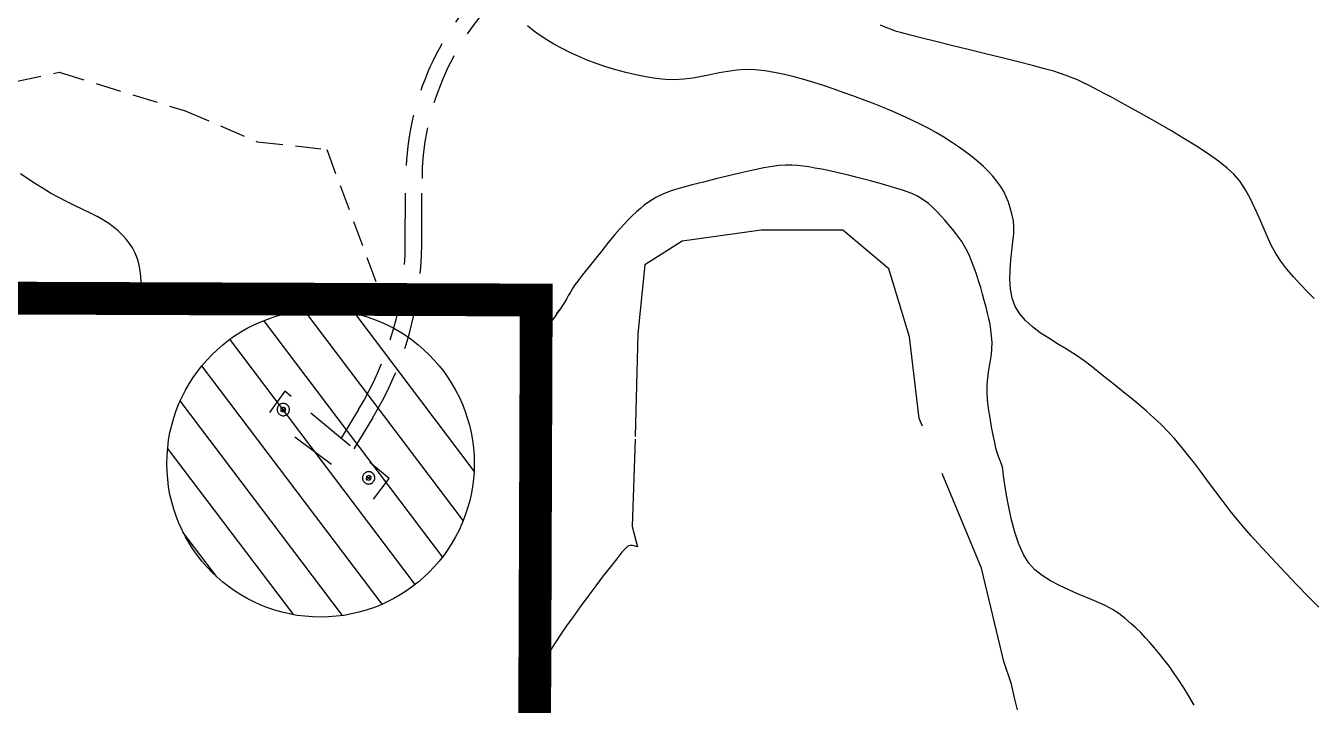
# Model space of a CAD drawing. Header units: feet. Extents: x 26064 to 27719, y 16802 to 28989.
# Drawn here: x 26491.8 to 26649, y 17452.3 to 17535.1 of the extents above; entities that cross this region are included whole.
import ezdxf

# ---------------------------------------------------------------- set-up
doc = ezdxf.new("R2010")
doc.units = ezdxf.units.FT
doc.header["$LTSCALE"] = 50
doc.header["$MEASUREMENT"] = 0
for name, pattern in [('DASHED', [0.75, 0.5, -0.25]), ('HIDDEN', [0.375, 0.25, -0.125]), ('HIDDEN2', [0.1875, 0.125, -0.0625]), ('HIDN25', [0.0938, 0.0625, -0.0313])]:
    doc.linetypes.add(name, pattern=pattern)
for name, color, linetype in [('CONT-MJR', 160, 'HIDDEN'), ('CONT-MNR', 55, 'HIDN25'), ('DEMO-UTILITY', 1, 'Continuous'), ('EX INLET', 251, 'HIDDEN2'), ('EX-STORM DRAIN', 251, 'HIDDEN2'), ('INLET PROTECTION', 1, 'HIDDEN'), ('UTILITY', 251, 'HIDDEN2')]:
    doc.layers.add(name, color=color, linetype=linetype)
doc.layers.get('UTILITY').off()

# ---------------------------------------------------------------- blocks, each defined once
blk = doc.blocks.new('SYM041')
at = {"layer": 'EX INLET', "flags": 128}
blk.add_lwpolyline([(0, -0.5, 1), (0, 0.5, 1), (0, -0.5)], format="xyb", dxfattribs=at)
for points in [[(0, -0.19), (0.19, -0.13), (0.19, 0.12), (0, 0.19), (-0.19, 0.12), (-0.19, -0.13), (0, -0.19)], [(0.12, -0.13), (-0.13, 0.12)], [(-0.13, -0.13), (0.12, 0.12)]]:
    blk.add_lwpolyline(points, dxfattribs=at)

msp = doc.modelspace()

# ---------------------------------------------------------------- hatches: boundary and pattern name
at = {"layer": 'INLET PROTECTION', "linetype": 'Continuous'}
h = msp.add_hatch(dxfattribs=at)
h.set_pattern_fill('ANSI31', scale=37.499998, angle=262.0889784, style=0)
h.set_pattern_definition([(307.088978, (50638.751, -5782.9724), (3.7392183, 2.82681806), [])])
edge = h.paths.add_edge_path()
edge.add_arc((26527.76255, 17481.75373), 18.75, 0, 360)

# ---------------------------------------------------------------- linework, layer by layer
at = {"layer": 'CONT-MJR', "color": 7}
for p, q in [((26492.06028, 17516.47986, 635), (26491.14064, 17517.09715, 635)), ((26492.986, 17515.86963, 635), (26492.06028, 17516.47986, 635)), ((26493.90894, 17515.28367, 635), (26492.986, 17515.86963, 635)), ((26494.82028, 17514.73921, 635), (26493.90894, 17515.28367, 635)), ((26495.82719, 17514.1846, 635), (26494.82028, 17514.73921, 635)), ((26496.83166, 17513.66793, 635), (26495.82719, 17514.1846, 635)), ((26497.81792, 17513.18345, 635), (26496.83166, 17513.66793, 635)), ((26498.7702, 17512.72537, 635), (26497.81792, 17513.18345, 635)), ((26499.67275, 17512.28794, 635), (26498.7702, 17512.72537, 635)), ((26500.5098, 17511.86538, 635), (26499.67275, 17512.28794, 635)), ((26501.26558, 17511.45191, 635), (26500.5098, 17511.86538, 635)), ((26501.92433, 17511.04178, 635), (26501.26558, 17511.45191, 635)), ((26502.47028, 17510.62921, 635), (26501.92433, 17511.04178, 635)), ((26503.05954, 17510.11193, 635), (26502.47028, 17510.62921, 635)), ((26503.58508, 17509.61514, 635), (26503.05954, 17510.11193, 635)), ((26504.05156, 17509.118, 635), (26503.58508, 17509.61514, 635)), ((26581.52815, 17510.22711, 635), (26571.88582, 17508.87495, 635)), ((26591.50873, 17510.22711, 635), (26581.52815, 17510.22711, 635)), ((26597.09112, 17505.49457, 635), (26591.50873, 17510.22711, 635)), ((26504.46366, 17508.59969, 635), (26504.05156, 17509.118, 635)), ((26504.82603, 17508.03934, 635), (26504.46366, 17508.59969, 635)), ((26505.14335, 17507.41613, 635), (26504.82603, 17508.03934, 635)), ((26571.88582, 17508.87495, 635), (26567.31843, 17506.00164, 635)), ((26505.42028, 17506.70921, 635), (26505.14335, 17507.41613, 635)), ((26505.62432, 17505.94652, 635), (26505.42028, 17506.70921, 635)), ((26505.78174, 17505.02015, 635), (26505.62432, 17505.94652, 635)), ((26505.88849, 17503.98894, 635), (26505.78174, 17505.02015, 635)), ((26567.31843, 17506.00164, 635), (26566.47262, 17497.55072, 635)), ((26599.62856, 17497.21267, 635), (26597.09112, 17505.49457, 635)), ((26505.9405, 17502.91171, 635), (26505.88849, 17503.98894, 635)), ((26505.93375, 17501.8473, 635), (26505.9405, 17502.91171, 635)), ((26566.47262, 17497.55072, 635), (26566.13431, 17484.70527, 635)), ((26600.81275, 17487.24057, 635), (26599.62856, 17497.21267, 635)), ((26608.42508, 17468.98656, 635), (26600.81275, 17487.24057, 635)), ((26566.13431, 17484.70527, 635), (26565.79593, 17474.05711, 635)), ((26565.79593, 17474.05711, 635), (26566.43526, 17471.58942, 635)), ((26565.52392, 17471.73617, 635), (26565.23933, 17471.65723, 635)), ((26565.80941, 17471.72984, 635), (26565.52392, 17471.73617, 635)), ((26566.04722, 17471.68489, 635), (26565.80941, 17471.72984, 635)), ((26566.23545, 17471.63867, 635), (26566.04722, 17471.68489, 635)), ((26563.91265, 17470.13302, 635), (26563.13975, 17469.15501, 635)), ((26564.54649, 17470.9103, 635), (26563.91265, 17470.13302, 635)), ((26565.00186, 17471.43549, 635), (26564.54649, 17470.9103, 635)), ((26565.23933, 17471.65723, 635), (26565.00186, 17471.43549, 635)), ((26566.36719, 17471.60575, 635), (26566.23545, 17471.63867, 635)), ((26566.43526, 17471.58942, 635), (26566.36719, 17471.60575, 635)), ((26563.13975, 17469.15501, 635), (26562.26721, 17468.02761, 635)), ((26611.14986, 17457.59484, 635), (26608.42508, 17468.98656, 635)), ((26562.26721, 17468.02761, 635), (26561.33443, 17466.80218, 635)), ((26560.38084, 17465.53007, 635), (26559.44585, 17464.26264, 635)), ((26561.33443, 17466.80218, 635), (26560.38084, 17465.53007, 635)), ((26559.44585, 17464.26264, 635), (26558.56887, 17463.05124, 635)), ((26558.56887, 17463.05124, 635), (26557.78933, 17461.94723, 635)), ((26557.08928, 17460.91548, 635), (26556.31298, 17459.73194, 635)), ((26557.78933, 17461.94723, 635), (26557.08928, 17460.91548, 635)), ((26556.31298, 17459.73194, 635), (26555.48888, 17458.44635, 635)), ((26555.48888, 17458.44635, 635), (26554.64544, 17457.10846, 635)), ((26612.07165, 17454.82975, 635), (26611.14986, 17457.59484, 635)), ((26554.64544, 17457.10846, 635), (26553.81109, 17455.76801, 635)), ((26553.81109, 17455.76801, 635), (26553.0143, 17454.47474, 635)), ((26612.23808, 17454.09053, 635), (26612.07165, 17454.82975, 635)), ((26612.48604, 17453.00507, 635), (26612.23808, 17454.09053, 635)), ((26612.79144, 17451.69325, 635), (26612.48604, 17453.00507, 635))]:
    msp.add_line(p, q, dxfattribs=at)
at = {"layer": 'CONT-MNR', "color": 7}
for p, q in [((26553.76789, 17534.53873, 633), (26553.00511, 17535.14885, 633)), ((26596.67432, 17534.97271, 632), (26596.07995, 17535.2241, 632)), ((26599.73493, 17534.0115, 632), (26598.67599, 17534.28864, 632)), ((26560.28362, 17530.9728, 633), (26559.20848, 17531.4206, 633)), ((26606.8025, 17532.24724, 632), (26604.76844, 17532.75108, 632)), ((26608.88334, 17531.73118, 632), (26606.8025, 17532.24724, 632)), ((26563.78015, 17529.78016, 633), (26562.58052, 17530.14742, 633)), ((26614.61851, 17530.28766, 632), (26612.87015, 17530.73361, 632)), ((26616.09845, 17529.90066, 632), (26614.61851, 17530.28766, 632)), ((26617.23116, 17529.59038, 632), (26616.09845, 17529.90066, 632)), ((26486.00749, 17527.34353, 634), (26495.87933, 17529.47264, 634)), ((26495.87933, 17529.47264, 634), (26511.25785, 17524.76889, 634)), ((26566.22636, 17529.16236, 633), (26564.99911, 17529.45009, 633)), ((26567.4508, 17528.92214, 633), (26566.22636, 17529.16236, 633)), ((26570.99567, 17528.56534, 633), (26569.84698, 17528.60491, 633)), ((26573.19528, 17528.76715, 633), (26572.10879, 17528.62786, 633)), ((26575.3242, 17529.17475, 633), (26574.2641, 17528.95788, 633)), ((26579.65629, 17529.79716, 633), (26578.54162, 17529.72896, 633)), ((26586.74583, 17528.59379, 633), (26585.54962, 17528.92329, 633)), ((26620.76246, 17528.24643, 632), (26620.12709, 17528.53317, 632)), ((26591.52295, 17527.01733, 633), (26590.33315, 17527.43569, 633)), ((26622.09409, 17527.58522, 632), (26621.40688, 17527.9348, 632)), ((26622.85784, 17527.18463, 632), (26622.09409, 17527.58522, 632)), ((26623.46074, 17526.86475, 632), (26622.85784, 17527.18463, 632)), ((26593.89901, 17526.15884, 633), (26592.70698, 17526.59491, 633)), ((26596.31507, 17525.21398, 633), (26595.10578, 17525.69726, 633)), ((26625.50341, 17525.76548, 632), (26624.35961, 17526.38403, 632)), ((26511.25785, 17524.76889, 634), (26520.04552, 17521.00589, 634)), ((26598.69251, 17524.19763, 633), (26597.51472, 17524.71283, 633)), ((26599.83626, 17523.67222, 633), (26598.69251, 17524.19763, 633)), ((26629.8942, 17523.31311, 632), (26628.32173, 17524.207, 632)), ((26602.94133, 17522.07294, 633), (26601.97286, 17522.60605, 633)), ((26520.04552, 17521.00589, 634), (26528.51941, 17520.06514, 634)), ((26605.62668, 17520.36121, 633), (26604.74475, 17520.95719, 633)), ((26636.0823, 17519.51045, 632), (26634.65259, 17520.44914, 632)), ((26528.51941, 17520.06514, 634), (26534.79649, 17503.13184, 634)), ((26580.56099, 17517.53555, 634), (26579.09785, 17517.20888, 634)), ((26583.66784, 17518.09463, 634), (26582.92066, 17517.99846, 634)), ((26585.25483, 17518.13676, 634), (26584.50343, 17518.13675, 634)), ((26585.95542, 17518.09864, 634), (26585.25483, 17518.13676, 634)), ((26586.63862, 17518.02638, 634), (26585.95542, 17518.09864, 634)), ((26587.33782, 17517.92397, 634), (26586.63862, 17518.02638, 634)), ((26588.08643, 17517.79539, 634), (26587.33782, 17517.92397, 634)), ((26608.66756, 17517.96298, 633), (26607.99323, 17518.55786, 633)), ((26609.27392, 17517.37693, 633), (26608.66756, 17517.96298, 633)), ((26575.97838, 17516.46526, 634), (26574.47141, 17516.08839, 634)), ((26594.87666, 17516.22826, 634), (26593.41746, 17516.60788, 634)), ((26597.69493, 17515.43048, 634), (26596.32635, 17515.83074, 634)), ((26610.73385, 17515.56244, 633), (26610.25698, 17516.24491, 633)), ((26569.09967, 17514.41667, 634), (26568.68012, 17514.19216, 634)), ((26570.00137, 17514.81278, 634), (26569.53103, 17514.6185, 634)), ((26571.05772, 17515.17794, 634), (26570.53784, 17515.01463, 634)), ((26598.91078, 17515.04261, 634), (26597.69493, 17515.43048, 634)), ((26600.59784, 17514.36463, 634), (26599.90228, 17514.68228, 634)), ((26611.44275, 17514.2724, 633), (26611.12404, 17514.9124, 633)), ((26566.78974, 17512.87256, 634), (26566.31243, 17512.45618, 634)), ((26567.27127, 17513.25674, 634), (26566.78974, 17512.87256, 634)), ((26567.76784, 17513.61463, 634), (26567.27127, 17513.25674, 634)), ((26568.24523, 17513.92985, 634), (26567.76784, 17513.61463, 634)), ((26611.92657, 17512.93294, 633), (26611.70519, 17513.62005, 633)), ((26603.93728, 17511.41463, 634), (26603.48041, 17511.93874, 634)), ((26612.30698, 17511.36491, 633), (26612.1221, 17512.18869, 633)), ((26642.77555, 17510.61144, 632), (26642.28921, 17511.76013, 632)), ((26563.67673, 17509.66506, 634), (26562.90523, 17508.73347, 634)), ((26564.32599, 17510.42876, 634), (26563.67673, 17509.66506, 634)), ((26564.79784, 17510.95463, 634), (26564.32599, 17510.42876, 634)), ((26604.875, 17510.33114, 634), (26604.38784, 17510.89463, 634)), ((26605.29465, 17509.82003, 634), (26604.875, 17510.33114, 634)), ((26605.66677, 17509.32605, 634), (26605.29465, 17509.82003, 634)), ((26612.34393, 17509.7979, 633), (26612.37527, 17510.66289, 633)), ((26643.26227, 17509.48394, 632), (26642.77555, 17510.61144, 632)), ((26643.7687, 17508.39922, 632), (26643.26227, 17509.48394, 632)), ((26562.90523, 17508.73347, 634), (26562.06664, 17507.70391, 634)), ((26606.01136, 17508.81398, 634), (26605.66677, 17509.32605, 634)), ((26606.34839, 17508.24858, 634), (26606.01136, 17508.81398, 634)), ((26562.06664, 17507.70391, 634), (26561.21612, 17506.64634, 634)), ((26611.89068, 17505.3572, 633), (26611.98634, 17506.54959, 633)), ((26611.98634, 17506.54959, 633), (26612.11605, 17507.7088, 633)), ((26607.80117, 17504.83975, 634), (26607.52857, 17505.61736, 634)), ((26646.48963, 17504.50503, 632), (26645.67131, 17505.46586, 632)), ((26558.79784, 17503.53463, 634), (26558.49848, 17503.08035, 634)), ((26559.14452, 17504.00489, 634), (26558.79784, 17503.53463, 634)), ((26608.54713, 17502.41539, 634), (26608.31465, 17503.21991, 634)), ((26647.34071, 17503.57849, 632), (26646.48963, 17504.50503, 632)), ((26557.82298, 17501.87904, 634), (26557.58191, 17501.46307, 634)), ((26558.25424, 17502.66686, 634), (26558.03808, 17502.27337, 634)), ((26558.49848, 17503.08035, 634), (26558.25424, 17502.66686, 634)), ((26608.9721, 17500.82929, 634), (26608.75784, 17501.63963, 634)), ((26649.01277, 17501.89367, 632), (26648.19246, 17502.70259, 632)), ((26553.5628, 17496.41663, 634), (26556.9412, 17500.55107, 634)), ((26556.65247, 17500.08064, 634), (26556.33721, 17499.64598, 634)), ((26609.16089, 17500.1014, 634), (26608.9721, 17500.82929, 634)), ((26613.07451, 17500.00639, 633), (26612.51698, 17500.90491, 633)), ((26554.34258, 17497.49149, 634), (26553.86178, 17497.08439, 634)), ((26555.27784, 17498.37463, 634), (26554.83353, 17497.93361, 634)), ((26609.69784, 17496.49963, 634), (26609.64708, 17497.32914, 634)), ((26609.69318, 17495.74652, 634), (26609.69784, 17496.49963, 634)), ((26619.87393, 17494.99175, 633), (26618.78139, 17495.67744, 633)), ((26609.52566, 17494.32197, 634), (26609.62926, 17495.02594, 634)), ((26609.1061, 17491.35413, 634), (26609.17259, 17492.1507, 634)), ((26609.17259, 17492.1507, 634), (26609.27774, 17492.90026, 634)), ((26623.85645, 17491.97045, 633), (26622.89896, 17492.7355, 633)), ((26624.8082, 17491.21342, 633), (26623.85645, 17491.97045, 633)), ((26625.753, 17490.45805, 633), (26624.8082, 17491.21342, 633)), ((26609.28671, 17488.44914, 634), (26609.16184, 17489.52487, 634)), ((26626.68961, 17489.69798, 633), (26625.753, 17490.45805, 633)), ((26609.45396, 17487.32896, 634), (26609.28671, 17488.44914, 634)), ((26610.1764, 17483.63421, 634), (26610.02479, 17484.31695, 634)), ((26632.7359, 17483.87136, 633), (26631.9526, 17484.79356, 633)), ((26610.27784, 17483.21463, 634), (26610.1764, 17483.63421, 634)), ((26610.51887, 17482.49699, 634), (26610.39456, 17482.82742, 634)), ((26610.78245, 17481.85777, 634), (26610.64881, 17482.18617, 634)), ((26610.99958, 17481.05283, 634), (26610.91784, 17481.47463, 634)), ((26636.12555, 17479.47157, 633), (26635.25172, 17480.63842, 633)), ((26637.88994, 17477.1233, 633), (26637.00697, 17478.29324, 633)), ((26638.76845, 17475.98163, 633), (26637.88994, 17477.1233, 633)), ((26612.94871, 17471.92034, 634), (26612.46681, 17473.36212, 634)), ((26644.32646, 17469.66054, 633), (26643.17933, 17470.89892, 633)), ((26614.9277, 17468.78429, 634), (26614.18784, 17469.57463, 634)), ((26621.36703, 17465.34584, 634), (26620.21981, 17465.82239, 634)), ((26622.46727, 17464.88053, 634), (26621.36703, 17465.34584, 634)), ((26623.4877, 17464.41471, 634), (26622.46727, 17464.88053, 634)), ((26626.63509, 17462.23978, 634), (26625.93879, 17462.82185, 634)), ((26627.26544, 17461.67377, 634), (26626.63509, 17462.23978, 634)), ((26628.40291, 17460.53133, 634), (26627.84848, 17461.10917, 634)), ((26630.70784, 17457.79463, 634), (26630.08118, 17458.5719, 634)), ((26631.34321, 17456.97087, 634), (26630.70784, 17457.79463, 634)), ((26631.93848, 17456.14206, 634), (26631.34321, 17456.97087, 634)), ((26633.49858, 17453.72002, 634), (26633.01467, 17454.50716, 634))]:
    msp.add_line(p, q, dxfattribs=at)
at = {"layer": 'CONT-MNR', "color": 7, "extrusion": (-0.364943, -0.93103, 0)}
msp.add_line((26597.31754, 17534.72059, 632), (26596.67432, 17534.97271, 632), dxfattribs=at)
at = {"layer": 'CONT-MNR', "color": 7, "extrusion": (-0.326768, -0.945105, 0)}
msp.add_line((26598.05784, 17534.46463, 632), (26597.31754, 17534.72059, 632), dxfattribs=at)
at = {"layer": 'CONT-MNR', "color": 7, "extrusion": (0.589607, 0.80769, 0)}
msp.add_line((26554.54607, 17533.97067, 633), (26553.76789, 17534.53873, 633), dxfattribs=at)
at = {"layer": 'CONT-MNR', "color": 7, "extrusion": (-0.55175, -0.834009, 0)}
msp.add_line((26555.35885, 17533.43296, 633), (26554.54607, 17533.97067, 633), dxfattribs=at)
at = {"layer": 'CONT-MNR', "color": 7, "extrusion": (-0.513838, -0.857887, 0)}
msp.add_line((26556.22545, 17532.91391, 633), (26555.35885, 17533.43296, 633), dxfattribs=at)
at = {"layer": 'CONT-MNR', "color": 7, "extrusion": (-0.273826, -0.961779, 0)}
msp.add_line((26598.67599, 17534.28864, 632), (26598.05784, 17534.46463, 632), dxfattribs=at)
at = {"layer": 'CONT-MNR', "color": 7, "extrusion": (-0.245916, -0.969291, 0)}
msp.add_line((26601.15585, 17533.651, 632), (26599.73493, 17534.0115, 632), dxfattribs=at)
at = {"layer": 'CONT-MNR', "color": 7, "extrusion": (-0.242558, -0.970137, 0)}
msp.add_line((26602.85995, 17533.22493, 632), (26601.15585, 17533.651, 632), dxfattribs=at)
at = {"layer": 'CONT-MNR', "color": 7, "extrusion": (-0.24097, -0.970533, 0)}
msp.add_line((26604.76844, 17532.75108, 632), (26602.85995, 17533.22493, 632), dxfattribs=at)
at = {"layer": 'CONT-MNR', "color": 7, "extrusion": (-0.478553, -0.878059, 0)}
msp.add_line((26557.16509, 17532.40179, 633), (26556.22545, 17532.91391, 633), dxfattribs=at)
at = {"layer": 'CONT-MNR', "color": 7, "extrusion": (-0.44786, -0.894103, 0)}
msp.add_line((26558.19698, 17531.88491, 633), (26557.16509, 17532.40179, 633), dxfattribs=at)
at = {"layer": 'CONT-MNR', "color": 7, "extrusion": (0.417182, 0.908823, 0)}
msp.add_line((26559.20848, 17531.4206, 633), (26558.19698, 17531.88491, 633), dxfattribs=at)
at = {"layer": 'CONT-MNR', "color": 7, "extrusion": (-0.241763, -0.970335, 0)}
msp.add_line((26610.93215, 17531.22071, 632), (26608.88334, 17531.73118, 632), dxfattribs=at)
at = {"layer": 'CONT-MNR', "color": 7, "extrusion": (0.353468, 0.935447, 0)}
msp.add_line((26561.41132, 17530.54668, 633), (26560.28362, 17530.9728, 633), dxfattribs=at)
at = {"layer": 'CONT-MNR', "color": 7, "extrusion": (0.323164, 0.946343, 0)}
msp.add_line((26562.58052, 17530.14742, 633), (26561.41132, 17530.54668, 633), dxfattribs=at)
at = {"layer": 'CONT-MNR', "color": 7, "extrusion": (-0.243763, -0.969835, 0)}
msp.add_line((26612.87015, 17530.73361, 632), (26610.93215, 17531.22071, 632), dxfattribs=at)
at = {"layer": 'CONT-MNR', "color": 7, "extrusion": (-0.261369, -0.965239, 0)}
msp.add_line((26564.99911, 17529.45009, 633), (26563.78015, 17529.78016, 633), dxfattribs=at)
at = {"layer": 'CONT-MNR', "color": 7, "extrusion": (-0.153092, -0.988212, 0)}
msp.add_line((26568.66136, 17528.7346, 633), (26567.4508, 17528.92214, 633), dxfattribs=at)
at = {"layer": 'CONT-MNR', "color": 7, "extrusion": (-0.108742, -0.99407, 0)}
msp.add_line((26569.84698, 17528.60491, 633), (26568.66136, 17528.7346, 633), dxfattribs=at)
at = {"layer": 'CONT-MNR', "color": 7, "extrusion": (0.056077, -0.998426, 0)}
msp.add_line((26572.10879, 17528.62786, 633), (26570.99567, 17528.56534, 633), dxfattribs=at)
at = {"layer": 'CONT-MNR', "color": 7, "extrusion": (0.17568, -0.984447, 0)}
msp.add_line((26574.2641, 17528.95788, 633), (26573.19528, 17528.76715, 633), dxfattribs=at)
at = {"layer": 'CONT-MNR', "color": 7, "extrusion": (0.201103, -0.97957, 0)}
msp.add_line((26576.38452, 17529.39243, 633), (26575.3242, 17529.17475, 633), dxfattribs=at)
at = {"layer": 'CONT-MNR', "color": 7, "extrusion": (0.177747, -0.984076, 0)}
msp.add_line((26577.45401, 17529.58561, 633), (26576.38452, 17529.39243, 633), dxfattribs=at)
at = {"layer": 'CONT-MNR', "color": 7, "extrusion": (0.130673, -0.991426, 0)}
msp.add_line((26578.54162, 17529.72896, 633), (26577.45401, 17529.58561, 633), dxfattribs=at)
at = {"layer": 'CONT-MNR', "color": 7, "extrusion": (-0.02802, -0.999607, 0)}
msp.add_line((26580.80698, 17529.76491, 633), (26579.65629, 17529.79716, 633), dxfattribs=at)
at = {"layer": 'CONT-MNR', "color": 7, "extrusion": (-0.105217, -0.994449, 0)}
msp.add_line((26581.98299, 17529.64048, 633), (26580.80698, 17529.76491, 633), dxfattribs=at)
at = {"layer": 'CONT-MNR', "color": 7, "extrusion": (-0.155727, -0.9878, 0)}
msp.add_line((26583.16654, 17529.4539, 633), (26581.98299, 17529.64048, 633), dxfattribs=at)
at = {"layer": 'CONT-MNR', "color": 7, "extrusion": (-0.198967, -0.980006, 0)}
msp.add_line((26584.35597, 17529.21241, 633), (26583.16654, 17529.4539, 633), dxfattribs=at)
at = {"layer": 'CONT-MNR', "color": 7, "extrusion": (-0.235409, -0.971896, 0)}
msp.add_line((26585.54962, 17528.92329, 633), (26584.35597, 17529.21241, 633), dxfattribs=at)
at = {"layer": 'CONT-MNR', "color": 7, "extrusion": (-0.289897, -0.957058, 0)}
msp.add_line((26587.94293, 17528.23119, 633), (26586.74583, 17528.59379, 633), dxfattribs=at)
at = {"layer": 'CONT-MNR', "color": 7, "extrusion": (-0.292, -0.956418, 0)}
msp.add_line((26617.93784, 17529.37463, 632), (26617.23116, 17529.59038, 632), dxfattribs=at)
at = {"layer": 'CONT-MNR', "color": 7, "extrusion": (0.337246, 0.941417, 0)}
msp.add_line((26618.74853, 17529.08422, 632), (26617.93784, 17529.37463, 632), dxfattribs=at)
at = {"layer": 'CONT-MNR', "color": 7, "extrusion": (-0.358737, -0.933439, 0)}
msp.add_line((26619.46703, 17528.80808, 632), (26618.74853, 17529.08422, 632), dxfattribs=at)
at = {"layer": 'CONT-MNR', "color": 7, "extrusion": (-0.384476, -0.923135, 0)}
msp.add_line((26620.12709, 17528.53317, 632), (26619.46703, 17528.80808, 632), dxfattribs=at)
at = {"layer": 'CONT-MNR', "color": 7, "extrusion": (-0.308833, -0.951116, 0)}
msp.add_line((26589.13926, 17527.84273, 633), (26587.94293, 17528.23119, 633), dxfattribs=at)
at = {"layer": 'CONT-MNR', "color": 7, "extrusion": (-0.322695, -0.946503, 0)}
msp.add_line((26590.33315, 17527.43569, 633), (26589.13926, 17527.84273, 633), dxfattribs=at)
at = {"layer": 'CONT-MNR', "color": 7, "extrusion": (-0.33602, -0.941855, 0)}
msp.add_line((26592.70698, 17526.59491, 633), (26591.52295, 17527.01733, 633), dxfattribs=at)
at = {"layer": 'CONT-MNR', "color": 7, "extrusion": (-0.435355, -0.900259, 0)}
msp.add_line((26621.40688, 17527.9348, 632), (26620.76246, 17528.24643, 632), dxfattribs=at)
at = {"layer": 'CONT-MNR', "color": 7, "extrusion": (-0.471603, -0.881811, 0)}
msp.add_line((26624.35961, 17526.38403, 632), (26623.46074, 17526.86475, 632), dxfattribs=at)
at = {"layer": 'CONT-MNR', "color": 7, "extrusion": (-0.357258, -0.934006, 0)}
msp.add_line((26595.10578, 17525.69726, 633), (26593.89901, 17526.15884, 633), dxfattribs=at)
at = {"layer": 'CONT-MNR', "color": 7, "extrusion": (0.385467, 0.922722, 0)}
msp.add_line((26597.51472, 17524.71283, 633), (26596.31507, 17525.21398, 633), dxfattribs=at)
at = {"layer": 'CONT-MNR', "color": 7, "extrusion": (-0.480714, -0.876877, 0)}
msp.add_line((26626.84112, 17525.03213, 632), (26625.50341, 17525.76548, 632), dxfattribs=at)
at = {"layer": 'CONT-MNR', "color": 7, "extrusion": (-0.436058, -0.899919, 0)}
msp.add_line((26600.93378, 17523.14042, 633), (26599.83626, 17523.67222, 633), dxfattribs=at)
at = {"layer": 'CONT-MNR', "color": 7, "extrusion": (-0.486802, -0.873512, 0)}
msp.add_line((26628.32173, 17524.207, 632), (26626.84112, 17525.03213, 632), dxfattribs=at)
at = {"layer": 'CONT-MNR', "color": 7, "extrusion": (-0.457336, -0.889294, 0)}
msp.add_line((26601.97286, 17522.60605, 633), (26600.93378, 17523.14042, 633), dxfattribs=at)
at = {"layer": 'CONT-MNR', "color": 7, "extrusion": (-0.512094, -0.85893, 0)}
msp.add_line((26603.82698, 17521.54491, 633), (26602.94133, 17522.07294, 633), dxfattribs=at)
at = {"layer": 'CONT-MNR', "color": 7, "extrusion": (0.503279, 0.864124, 0)}
msp.add_line((26631.50752, 17522.37349, 632), (26629.8942, 17523.31311, 632), dxfattribs=at)
at = {"layer": 'CONT-MNR', "color": 7, "extrusion": (-0.514673, -0.857387, 0)}
msp.add_line((26633.11066, 17521.41116, 632), (26631.50752, 17522.37349, 632), dxfattribs=at)
at = {"layer": 'CONT-MNR', "color": 7, "extrusion": (-0.539283, -0.842124, 0)}
msp.add_line((26604.74475, 17520.95719, 633), (26603.82698, 17521.54491, 633), dxfattribs=at)
at = {"layer": 'CONT-MNR', "color": 7, "extrusion": (0.529331, 0.848416, 0)}
msp.add_line((26634.65259, 17520.44914, 632), (26633.11066, 17521.41116, 632), dxfattribs=at)
at = {"layer": 'CONT-MNR', "color": 7, "extrusion": (-0.581914, -0.81325, 0)}
msp.add_line((26606.46636, 17519.76038, 633), (26605.62668, 17520.36121, 633), dxfattribs=at)
at = {"layer": 'CONT-MNR', "color": 7, "extrusion": (-0.605785, -0.795628, 0)}
msp.add_line((26607.25736, 17519.15813, 633), (26606.46636, 17519.76038, 633), dxfattribs=at)
at = {"layer": 'CONT-MNR', "color": 7, "extrusion": (-0.632095, -0.774891, 0)}
msp.add_line((26607.99323, 17518.55786, 633), (26607.25736, 17519.15813, 633), dxfattribs=at)
at = {"layer": 'CONT-MNR', "color": 7, "extrusion": (-0.575975, -0.817467, 0)}
msp.add_line((26637.34876, 17518.61812, 632), (26636.0823, 17519.51045, 632), dxfattribs=at)
at = {"layer": 'CONT-MNR', "color": 7, "extrusion": (0.203387, -0.979098, 0)}
msp.add_line((26581.86015, 17517.80542, 634), (26580.56099, 17517.53555, 634), dxfattribs=at)
at = {"layer": 'CONT-MNR', "color": 7, "extrusion": (0.179081, -0.983834, 0)}
msp.add_line((26582.92066, 17517.99846, 634), (26581.86015, 17517.80542, 634), dxfattribs=at)
at = {"layer": 'CONT-MNR', "color": 7, "extrusion": (0.050349, -0.998732, 0)}
msp.add_line((26584.50343, 17518.13675, 634), (26583.66784, 17518.09463, 634), dxfattribs=at)
at = {"layer": 'CONT-MNR', "color": 7, "extrusion": (-0.178421, -0.983954, 0)}
msp.add_line((26588.91784, 17517.64463, 634), (26588.08643, 17517.79539, 634), dxfattribs=at)
at = {"layer": 'CONT-MNR', "color": 7, "extrusion": (-0.196624, -0.980479, 0)}
msp.add_line((26589.69894, 17517.48799, 634), (26588.91784, 17517.64463, 634), dxfattribs=at)
at = {"layer": 'CONT-MNR', "color": 7, "extrusion": (-0.216912, -0.976191, 0)}
msp.add_line((26590.75699, 17517.25289, 634), (26589.69894, 17517.48799, 634), dxfattribs=at)
at = {"layer": 'CONT-MNR', "color": 7, "extrusion": (0.733362, 0.679839, 0)}
msp.add_line((26609.80587, 17516.8031, 633), (26609.27392, 17517.37693, 633), dxfattribs=at)
at = {"layer": 'CONT-MNR', "color": 7, "extrusion": (0.616075, 0.787687, 0)}
msp.add_line((26638.40095, 17517.79517, 632), (26637.34876, 17518.61812, 632), dxfattribs=at)
at = {"layer": 'CONT-MNR', "color": 7, "extrusion": (-0.680382, -0.732858, 0)}
msp.add_line((26639.18784, 17517.06463, 632), (26638.40095, 17517.79517, 632), dxfattribs=at)
at = {"layer": 'CONT-MNR', "color": 7, "extrusion": (0.257728, -0.966218, 0)}
msp.add_line((26573.09919, 17515.73485, 634), (26571.9364, 17515.42469, 634), dxfattribs=at)
at = {"layer": 'CONT-MNR', "color": 7, "extrusion": (0.249489, -0.968378, 0)}
msp.add_line((26574.47141, 17516.08839, 634), (26573.09919, 17515.73485, 634), dxfattribs=at)
at = {"layer": 'CONT-MNR', "color": 7, "extrusion": (0.235767, -0.97181, 0)}
msp.add_line((26577.54542, 17516.84543, 634), (26575.97838, 17516.46526, 634), dxfattribs=at)
at = {"layer": 'CONT-MNR', "color": 7, "extrusion": (0.227949, -0.973673, 0)}
msp.add_line((26579.09785, 17517.20888, 634), (26577.54542, 17516.84543, 634), dxfattribs=at)
at = {"layer": 'CONT-MNR', "color": 7, "extrusion": (-0.22988, -0.973219, 0)}
msp.add_line((26592.02036, 17516.95447, 634), (26590.75699, 17517.25289, 634), dxfattribs=at)
at = {"layer": 'CONT-MNR', "color": 7, "extrusion": (-0.240782, -0.970579, 0)}
msp.add_line((26593.41746, 17516.60788, 634), (26592.02036, 17516.95447, 634), dxfattribs=at)
at = {"layer": 'CONT-MNR', "color": 7, "extrusion": (-0.264444, -0.964401, 0)}
msp.add_line((26596.32635, 17515.83074, 634), (26594.87666, 17516.22826, 634), dxfattribs=at)
at = {"layer": 'CONT-MNR', "color": 7, "extrusion": (0.777756, 0.628566, 0)}
msp.add_line((26610.25698, 17516.24491, 633), (26609.80587, 17516.8031, 633), dxfattribs=at)
at = {"layer": 'CONT-MNR', "color": 7, "extrusion": (0.768774, 0.63952, 0)}
msp.add_line((26639.96175, 17516.1343, 632), (26639.18784, 17517.06463, 632), dxfattribs=at)
at = {"layer": 'CONT-MNR', "color": 7, "extrusion": (0.832187, 0.554494, 0)}
msp.add_line((26640.63954, 17515.11707, 632), (26639.96175, 17516.1343, 632), dxfattribs=at)
at = {"layer": 'CONT-MNR', "color": 7, "extrusion": (-0.51648, 0.856299, 0)}
msp.add_line((26568.68012, 17514.19216, 634), (26568.24523, 17513.92985, 634), dxfattribs=at)
at = {"layer": 'CONT-MNR', "color": 7, "extrusion": (0.423802, -0.905755, 0)}
msp.add_line((26569.53103, 17514.6185, 634), (26569.09967, 17514.41667, 634), dxfattribs=at)
at = {"layer": 'CONT-MNR', "color": 7, "extrusion": (0.35215, -0.935944, 0)}
msp.add_line((26570.53784, 17515.01463, 634), (26570.00137, 17514.81278, 634), dxfattribs=at)
at = {"layer": 'CONT-MNR', "color": 7, "extrusion": (0.270365, -0.962758, 0)}
msp.add_line((26571.9364, 17515.42469, 634), (26571.05772, 17515.17794, 634), dxfattribs=at)
at = {"layer": 'CONT-MNR', "color": 7, "extrusion": (-0.341561, -0.93986, 0)}
msp.add_line((26599.90228, 17514.68228, 634), (26598.91078, 17515.04261, 634), dxfattribs=at)
at = {"layer": 'CONT-MNR', "color": 7, "extrusion": (-0.525341, -0.850892, 0)}
msp.add_line((26601.30207, 17513.92983, 634), (26600.59784, 17514.36463, 634), dxfattribs=at)
at = {"layer": 'CONT-MNR', "color": 7, "extrusion": (0.857399, 0.514653, 0)}
msp.add_line((26611.12404, 17514.9124, 633), (26610.73385, 17515.56244, 633), dxfattribs=at)
at = {"layer": 'CONT-MNR', "color": 7, "extrusion": (0.927741, 0.373225, 0)}
msp.add_line((26611.70519, 17513.62005, 633), (26611.44275, 17514.2724, 633), dxfattribs=at)
at = {"layer": 'CONT-MNR', "color": 7, "extrusion": (0.874303, 0.48538, 0)}
msp.add_line((26641.24051, 17514.03456, 632), (26640.63954, 17515.11707, 632), dxfattribs=at)
at = {"layer": 'CONT-MNR', "color": 7, "extrusion": (-0.598216, -0.801335, 0)}
msp.add_line((26601.92806, 17513.46252, 634), (26601.30207, 17513.92983, 634), dxfattribs=at)
at = {"layer": 'CONT-MNR', "color": 7, "extrusion": (-0.658993, -0.752149, 0)}
msp.add_line((26602.49019, 17512.97002, 634), (26601.92806, 17513.46252, 634), dxfattribs=at)
at = {"layer": 'CONT-MNR', "color": 7, "extrusion": (-0.705526, -0.708684, 0)}
msp.add_line((26603.00284, 17512.45965, 634), (26602.49019, 17512.97002, 634), dxfattribs=at)
at = {"layer": 'CONT-MNR', "color": 7, "extrusion": (0.967178, 0.254098, 0)}
msp.add_line((26612.1221, 17512.18869, 633), (26611.92657, 17512.93294, 633), dxfattribs=at)
at = {"layer": 'CONT-MNR', "color": 7, "extrusion": (0.900621, 0.434606, 0)}
msp.add_line((26641.78397, 17512.90837, 632), (26641.24051, 17514.03456, 632), dxfattribs=at)
at = {"layer": 'CONT-MNR', "color": 7, "extrusion": (0.91531, 0.40275, 0)}
msp.add_line((26642.28921, 17511.76013, 632), (26641.78397, 17512.90837, 632), dxfattribs=at)
at = {"layer": 'CONT-MNR', "color": 7, "extrusion": (0.71949, -0.694503, 0)}
msp.add_line((26565.32729, 17511.50313, 634), (26564.79784, 17510.95463, 634), dxfattribs=at)
at = {"layer": 'CONT-MNR', "color": 7, "extrusion": (0.705181, -0.709027, 0)}
msp.add_line((26565.82855, 17512.00167, 634), (26565.32729, 17511.50313, 634), dxfattribs=at)
at = {"layer": 'CONT-MNR', "color": 7, "extrusion": (-0.684636, 0.728885, 0)}
msp.add_line((26566.31243, 17512.45618, 634), (26565.82855, 17512.00167, 634), dxfattribs=at)
at = {"layer": 'CONT-MNR', "color": 7, "extrusion": (0.737104, 0.675779, 0)}
msp.add_line((26603.48041, 17511.93874, 634), (26603.00284, 17512.45965, 634), dxfattribs=at)
at = {"layer": 'CONT-MNR', "color": 7, "extrusion": (0.755762, 0.654846, 0)}
msp.add_line((26604.38784, 17510.89463, 634), (26603.93728, 17511.41463, 634), dxfattribs=at)
at = {"layer": 'CONT-MNR', "color": 7, "extrusion": (0.995302, 0.09682, 0)}
msp.add_line((26612.37527, 17510.66289, 633), (26612.30698, 17511.36491, 633), dxfattribs=at)
at = {"layer": 'CONT-MNR', "color": 7, "extrusion": (0.995233, -0.097522, 0)}
msp.add_line((26612.24638, 17508.80239, 633), (26612.34393, 17509.7979, 633), dxfattribs=at)
at = {"layer": 'CONT-MNR', "color": 7, "extrusion": (0.881973, 0.471301, 0)}
msp.add_line((26606.69784, 17507.59463, 634), (26606.34839, 17508.24858, 634), dxfattribs=at)
at = {"layer": 'CONT-MNR', "color": 7, "extrusion": (0.992972, -0.118347, 0)}
msp.add_line((26612.11605, 17507.7088, 633), (26612.24638, 17508.80239, 633), dxfattribs=at)
at = {"layer": 'CONT-MNR', "color": 7, "extrusion": (0.881901, 0.471434, 0)}
msp.add_line((26644.31412, 17507.37891, 632), (26643.7687, 17508.39922, 632), dxfattribs=at)
at = {"layer": 'CONT-MNR', "color": 7, "extrusion": (0.782829, -0.622236, 0)}
msp.add_line((26561.21612, 17506.64634, 634), (26560.40882, 17505.63069, 634), dxfattribs=at)
at = {"layer": 'CONT-MNR', "color": 7, "extrusion": (0.903935, 0.42767, 0)}
msp.add_line((26606.97271, 17507.01366, 634), (26606.69784, 17507.59463, 634), dxfattribs=at)
at = {"layer": 'CONT-MNR', "color": 7, "extrusion": (0.922548, 0.385883, 0)}
msp.add_line((26607.25102, 17506.34829, 634), (26606.97271, 17507.01366, 634), dxfattribs=at)
at = {"layer": 'CONT-MNR', "color": 7, "extrusion": (0.934867, 0.354998, 0)}
msp.add_line((26607.52857, 17505.61736, 634), (26607.25102, 17506.34829, 634), dxfattribs=at)
at = {"layer": 'CONT-MNR', "color": 7, "extrusion": (0.839904, 0.542735, 0)}
msp.add_line((26644.91784, 17506.44463, 632), (26644.31412, 17507.37891, 632), dxfattribs=at)
at = {"layer": 'CONT-MNR', "color": 7, "extrusion": (0.792403, 0.609998, 0)}
msp.add_line((26645.67131, 17505.46586, 632), (26644.91784, 17506.44463, 632), dxfattribs=at)
at = {"layer": 'CONT-MNR', "color": 7, "extrusion": (0.792627, -0.609707, 0)}
msp.add_line((26559.6999, 17504.72689, 634), (26559.14452, 17504.00489, 634), dxfattribs=at)
at = {"layer": 'CONT-MNR', "color": 7, "extrusion": (0.786829, -0.617171, 0)}
msp.add_line((26560.40882, 17505.63069, 634), (26559.6999, 17504.72689, 634), dxfattribs=at)
at = {"layer": 'CONT-MNR', "color": 7, "extrusion": (0.950457, 0.310856, 0)}
msp.add_line((26608.06459, 17504.03432, 634), (26607.80117, 17504.83975, 634), dxfattribs=at)
at = {"layer": 'CONT-MNR', "color": 7, "extrusion": (0.999721, -0.023616, 0)}
msp.add_line((26611.8625, 17504.16409, 633), (26611.89068, 17505.3572, 633), dxfattribs=at)
at = {"layer": 'CONT-MNR', "color": 7, "extrusion": (0.955954, 0.293518, 0)}
msp.add_line((26608.31465, 17503.21991, 634), (26608.06459, 17504.03432, 634), dxfattribs=at)
at = {"layer": 'CONT-MNR', "color": 7, "extrusion": (0.998046, 0.062483, 0)}
msp.add_line((26611.93521, 17503.00271, 633), (26611.8625, 17504.16409, 633), dxfattribs=at)
at = {"layer": 'CONT-MNR', "color": 7, "extrusion": (0.716923, 0.697152, 0)}
msp.add_line((26648.19246, 17502.70259, 632), (26647.34071, 17503.57849, 632), dxfattribs=at)
at = {"layer": 'CONT-MNR', "color": 7, "extrusion": (0.877884, -0.478874, 0)}
msp.add_line((26558.03808, 17502.27337, 634), (26557.82298, 17501.87904, 634), dxfattribs=at)
at = {"layer": 'CONT-MNR', "color": 7, "extrusion": (0.965036, 0.262117, 0)}
msp.add_line((26608.75784, 17501.63963, 634), (26608.54713, 17502.41539, 634), dxfattribs=at)
at = {"layer": 'CONT-MNR', "color": 7, "extrusion": (0.982662, 0.185408, 0)}
msp.add_line((26612.14223, 17501.9055, 633), (26611.93521, 17503.00271, 633), dxfattribs=at)
at = {"layer": 'CONT-MNR', "color": 7, "extrusion": (0.936472, 0.350742, 0)}
msp.add_line((26612.51698, 17500.90491, 633), (26612.14223, 17501.9055, 633), dxfattribs=at)
at = {"layer": 'CONT-MNR', "color": 7, "extrusion": (0.821004, -0.570922, 0)}
msp.add_line((26556.96592, 17500.53139, 634), (26556.65247, 17500.08064, 634), dxfattribs=at)
at = {"layer": 'CONT-MNR', "color": 7, "extrusion": (0.82683, -0.562453, 0)}
msp.add_line((26557.28784, 17501.00463, 634), (26556.96592, 17500.53139, 634), dxfattribs=at)
at = {"layer": 'CONT-MNR', "color": 7, "extrusion": (0.841712, -0.539926, 0)}
msp.add_line((26557.58191, 17501.46307, 634), (26557.28784, 17501.00463, 634), dxfattribs=at)
at = {"layer": 'CONT-MNR', "color": 7, "extrusion": (0.972558, 0.232659, 0)}
msp.add_line((26609.32349, 17499.42169, 634), (26609.16089, 17500.1014, 634), dxfattribs=at)
at = {"layer": 'CONT-MNR', "color": 7, "extrusion": (0.754778, 0.65598, 0)}
msp.add_line((26613.78953, 17499.18367, 633), (26613.07451, 17500.00639, 633), dxfattribs=at)
at = {"layer": 'CONT-MNR', "color": 7, "extrusion": (0.743234, -0.669031, 0)}
msp.add_line((26555.66018, 17498.79937, 634), (26555.27784, 17498.37463, 634), dxfattribs=at)
at = {"layer": 'CONT-MNR', "color": 7, "extrusion": (0.769726, -0.638374, 0)}
msp.add_line((26556.00987, 17499.22102, 634), (26555.66018, 17498.79937, 634), dxfattribs=at)
at = {"layer": 'CONT-MNR', "color": 7, "extrusion": (0.792221, -0.610235, 0)}
msp.add_line((26556.33721, 17499.64598, 634), (26556.00987, 17499.22102, 634), dxfattribs=at)
at = {"layer": 'CONT-MNR', "color": 7, "extrusion": (0.979852, 0.199725, 0)}
msp.add_line((26609.4592, 17498.75591, 634), (26609.32349, 17499.42169, 634), dxfattribs=at)
at = {"layer": 'CONT-MNR', "color": 7, "extrusion": (0.987814, 0.155637, 0)}
msp.add_line((26609.5673, 17498.06982, 634), (26609.4592, 17498.75591, 634), dxfattribs=at)
at = {"layer": 'CONT-MNR', "color": 7, "extrusion": (-0.669497, -0.742815, 0)}
msp.add_line((26614.63504, 17498.42162, 633), (26613.78953, 17499.18367, 633), dxfattribs=at)
at = {"layer": 'CONT-MNR', "color": 7, "extrusion": (-0.602579, -0.798059, 0)}
msp.add_line((26615.58401, 17497.7051, 633), (26614.63504, 17498.42162, 633), dxfattribs=at)
at = {"layer": 'CONT-MNR', "color": 7, "extrusion": (-0.669197, 0.743085, 0)}
msp.add_line((26554.83353, 17497.93361, 634), (26554.34258, 17497.49149, 634), dxfattribs=at)
at = {"layer": 'CONT-MNR', "color": 7, "extrusion": (0.994249, 0.107097, 0)}
msp.add_line((26609.64708, 17497.32914, 634), (26609.5673, 17498.06982, 634), dxfattribs=at)
at = {"layer": 'CONT-MNR', "color": 7, "extrusion": (0.556113, 0.831107, 0)}
msp.add_line((26616.60941, 17497.01898, 633), (26615.58401, 17497.7051, 633), dxfattribs=at)
at = {"layer": 'CONT-MNR', "color": 7, "extrusion": (0.529483, 0.848321, 0)}
msp.add_line((26617.68421, 17496.34814, 633), (26616.60941, 17497.01898, 633), dxfattribs=at)
at = {"layer": 'CONT-MNR', "color": 7, "extrusion": (0.996088, -0.088362, 0)}
msp.add_line((26609.62926, 17495.02594, 634), (26609.69318, 17495.74652, 634), dxfattribs=at)
at = {"layer": 'CONT-MNR', "color": 7, "extrusion": (-0.521561, -0.853214, 0)}
msp.add_line((26618.78139, 17495.67744, 633), (26617.68421, 17496.34814, 633), dxfattribs=at)
at = {"layer": 'CONT-MNR', "color": 7, "extrusion": (0.984879, -0.173241, 0)}
msp.add_line((26609.40195, 17493.61872, 634), (26609.52566, 17494.32197, 634), dxfattribs=at)
at = {"layer": 'CONT-MNR', "color": 7, "extrusion": (-0.559318, -0.828953, 0)}
msp.add_line((26620.93481, 17494.27596, 633), (26619.87393, 17494.99175, 633), dxfattribs=at)
at = {"layer": 'CONT-MNR', "color": 7, "extrusion": (-0.604776, -0.796396, 0)}
msp.add_line((26621.93698, 17493.51491, 633), (26620.93481, 17494.27596, 633), dxfattribs=at)
at = {"layer": 'CONT-MNR', "color": 7, "extrusion": (0.985381, -0.170368, 0)}
msp.add_line((26609.27774, 17492.90026, 634), (26609.40195, 17493.61872, 634), dxfattribs=at)
at = {"layer": 'CONT-MNR', "color": 7, "extrusion": (0.629522, 0.776983, 0)}
msp.add_line((26622.89896, 17492.7355, 633), (26621.93698, 17493.51491, 633), dxfattribs=at)
at = {"layer": 'CONT-MNR', "color": 7, "extrusion": (0.999954, -0.009605, 0)}
msp.add_line((26609.09784, 17490.49463, 634), (26609.1061, 17491.35413, 634), dxfattribs=at)
at = {"layer": 'CONT-MNR', "color": 7, "extrusion": (0.997829, 0.065851, 0)}
msp.add_line((26609.16184, 17489.52487, 634), (26609.09784, 17490.49463, 634), dxfattribs=at)
at = {"layer": 'CONT-MNR', "color": 7, "extrusion": (0.639421, 0.768857, 0)}
msp.add_line((26627.61682, 17488.92687, 633), (26626.68961, 17489.69798, 633), dxfattribs=at)
at = {"layer": 'CONT-MNR', "color": 7, "extrusion": (0.652164, 0.758078, 0)}
msp.add_line((26628.53339, 17488.13836, 633), (26627.61682, 17488.92687, 633), dxfattribs=at)
at = {"layer": 'CONT-MNR', "color": 7, "extrusion": (-0.668069, -0.744099, 0)}
msp.add_line((26629.43809, 17487.3261, 633), (26628.53339, 17488.13836, 633), dxfattribs=at)
at = {"layer": 'CONT-MNR', "color": 7, "extrusion": (0.985324, 0.170695, 0)}
msp.add_line((26609.64505, 17486.22585, 634), (26609.45396, 17487.32896, 634), dxfattribs=at)
at = {"layer": 'CONT-MNR', "color": 7, "extrusion": (0.982108, 0.188317, 0)}
msp.add_line((26609.8415, 17485.20134, 634), (26609.64505, 17486.22585, 634), dxfattribs=at)
at = {"layer": 'CONT-MNR', "color": 7, "extrusion": (0.686749, 0.726894, 0)}
msp.add_line((26630.3297, 17486.48373, 633), (26629.43809, 17487.3261, 633), dxfattribs=at)
at = {"layer": 'CONT-MNR', "color": 7, "extrusion": (0.707725, 0.706488, 0)}
msp.add_line((26631.20698, 17485.60491, 633), (26630.3297, 17486.48373, 633), dxfattribs=at)
at = {"layer": 'CONT-MNR', "color": 7, "linetype": 'Continuous'}
msp.add_line((26529.09153, 17481.60543, 634), (26524.61588, 17484.959, 634), dxfattribs=at)
at = {"layer": 'CONT-MNR', "color": 7, "extrusion": (0.979192, 0.202934, 0)}
msp.add_line((26610.02479, 17484.31695, 634), (26609.8415, 17485.20134, 634), dxfattribs=at)
at = {"layer": 'CONT-MNR', "color": 7, "extrusion": (0.736307, 0.676648, 0)}
msp.add_line((26631.9526, 17484.79356, 633), (26631.20698, 17485.60491, 633), dxfattribs=at)
at = {"layer": 'CONT-MNR', "color": 7, "extrusion": (0.957443, 0.288623, 0)}
msp.add_line((26610.39456, 17482.82742, 634), (26610.27784, 17483.21463, 634), dxfattribs=at)
at = {"layer": 'CONT-MNR', "color": 7, "extrusion": (0.779203, 0.626771, 0)}
msp.add_line((26633.55087, 17482.85819, 633), (26632.7359, 17483.87136, 633), dxfattribs=at)
at = {"layer": 'CONT-MNR', "color": 7, "extrusion": (0.790308, 0.61271, 0)}
msp.add_line((26634.39148, 17481.77392, 633), (26633.55087, 17482.85819, 633), dxfattribs=at)
at = {"layer": 'CONT-MNR', "color": 7, "extrusion": (0.92262, 0.38571, 0)}
msp.add_line((26610.64881, 17482.18617, 634), (26610.51887, 17482.49699, 634), dxfattribs=at)
at = {"layer": 'CONT-MNR', "color": 7, "extrusion": (0.942866, 0.333173, 0)}
msp.add_line((26610.91784, 17481.47463, 634), (26610.78245, 17481.85777, 634), dxfattribs=at)
at = {"layer": 'CONT-MNR', "color": 7, "extrusion": (0.797088, 0.603863, 0)}
msp.add_line((26635.25172, 17480.63842, 633), (26634.39148, 17481.77392, 633), dxfattribs=at)
at = {"layer": 'CONT-MNR', "color": 7, "extrusion": (0.989645, 0.143533, 0)}
msp.add_line((26611.11452, 17480.26032, 634), (26610.99958, 17481.05283, 634), dxfattribs=at)
at = {"layer": 'CONT-MNR', "color": 7, "extrusion": (0.989864, 0.142018, 0)}
msp.add_line((26611.27065, 17479.1721, 634), (26611.11452, 17480.26032, 634), dxfattribs=at)
at = {"layer": 'CONT-MNR', "color": 7, "extrusion": (0.987922, 0.154955, 0)}
msp.add_line((26611.47596, 17477.86317, 634), (26611.27065, 17479.1721, 634), dxfattribs=at)
at = {"layer": 'CONT-MNR', "color": 7, "extrusion": (0.80076, 0.598985, 0)}
msp.add_line((26637.00697, 17478.29324, 633), (26636.12555, 17479.47157, 633), dxfattribs=at)
at = {"layer": 'CONT-MNR', "color": 7, "extrusion": (0.984108, 0.177569, 0)}
msp.add_line((26611.73843, 17476.40854, 634), (26611.47596, 17477.86317, 634), dxfattribs=at)
at = {"layer": 'CONT-MNR', "color": 7, "extrusion": (0.977702, 0.209996, 0)}
msp.add_line((26612.06605, 17474.88319, 634), (26611.73843, 17476.40854, 634), dxfattribs=at)
at = {"layer": 'CONT-MNR', "color": 7, "extrusion": (0.966999, 0.254781, 0)}
msp.add_line((26612.46681, 17473.36212, 634), (26612.06605, 17474.88319, 634), dxfattribs=at)
at = {"layer": 'CONT-MNR', "color": 7, "extrusion": (0.783241, 0.621718, 0)}
msp.add_line((26639.63647, 17474.88809, 633), (26638.76845, 17475.98163, 633), dxfattribs=at)
at = {"layer": 'CONT-MNR', "color": 7, "extrusion": (0.76936, 0.638815, 0)}
msp.add_line((26640.48799, 17473.86256, 633), (26639.63647, 17474.88809, 633), dxfattribs=at)
at = {"layer": 'CONT-MNR', "color": 7, "extrusion": (0.749182, 0.662364, 0)}
msp.add_line((26641.31698, 17472.92491, 633), (26640.48799, 17473.86256, 633), dxfattribs=at)
at = {"layer": 'CONT-MNR', "color": 7, "extrusion": (0.91413, 0.405422, 0)}
msp.add_line((26613.51972, 17470.63285, 634), (26612.94871, 17471.92034, 634), dxfattribs=at)
at = {"layer": 'CONT-MNR', "color": 7, "extrusion": (0.736567, 0.676365, 0)}
msp.add_line((26642.16476, 17472.00167, 633), (26641.31698, 17472.92491, 633), dxfattribs=at)
at = {"layer": 'CONT-MNR', "color": 7, "extrusion": (0.735919, 0.67707, 0)}
msp.add_line((26643.17933, 17470.89892, 633), (26642.16476, 17472.00167, 633), dxfattribs=at)
at = {"layer": 'CONT-MNR', "color": 7, "extrusion": (0.845571, 0.533863, 0)}
msp.add_line((26614.18784, 17469.57463, 634), (26613.51972, 17470.63285, 634), dxfattribs=at)
at = {"layer": 'CONT-MNR', "color": 7, "extrusion": (0.623011, 0.782213, 0)}
msp.add_line((26615.81751, 17468.07558, 634), (26614.9277, 17468.78429, 634), dxfattribs=at)
at = {"layer": 'CONT-MNR', "color": 7, "extrusion": (0.729952, 0.683499, 0)}
msp.add_line((26645.57192, 17468.33045, 633), (26644.32646, 17469.66054, 633), dxfattribs=at)
at = {"layer": 'CONT-MNR', "color": 7, "extrusion": (-0.5357, -0.844408, 0)}
msp.add_line((26616.82445, 17467.43677, 634), (26615.81751, 17468.07558, 634), dxfattribs=at)
at = {"layer": 'CONT-MNR', "color": 7, "extrusion": (-0.469737, -0.882807, 0)}
msp.add_line((26617.91569, 17466.85612, 634), (26616.82445, 17467.43677, 634), dxfattribs=at)
at = {"layer": 'CONT-MNR', "color": 7, "extrusion": (0.724864, 0.688892, 0)}
msp.add_line((26646.88146, 17466.95252, 633), (26645.57192, 17468.33045, 633), dxfattribs=at)
at = {"layer": 'CONT-MNR', "color": 7, "extrusion": (-0.423498, -0.905897, 0)}
msp.add_line((26619.05842, 17466.32191, 634), (26617.91569, 17466.85612, 634), dxfattribs=at)
at = {"layer": 'CONT-MNR', "color": 7, "extrusion": (-0.395107, -0.918635, 0)}
msp.add_line((26620.21981, 17465.82239, 634), (26619.05842, 17466.32191, 634), dxfattribs=at)
at = {"layer": 'CONT-MNR', "color": 7, "extrusion": (0.718051, 0.69599, 0)}
msp.add_line((26648.22086, 17465.57066, 633), (26646.88146, 17466.95252, 633), dxfattribs=at)
at = {"layer": 'CONT-MNR', "color": 7, "extrusion": (0.708919, 0.70529, 0)}
msp.add_line((26649.55588, 17464.22877, 633), (26648.22086, 17465.57066, 633), dxfattribs=at)
at = {"layer": 'CONT-MNR', "color": 7, "extrusion": (-0.46595, -0.884811, 0)}
msp.add_line((26624.3955, 17463.93665, 634), (26623.4877, 17464.41471, 634), dxfattribs=at)
at = {"layer": 'CONT-MNR', "color": 7, "extrusion": (-0.549985, -0.835174, 0)}
msp.add_line((26625.15784, 17463.43463, 634), (26624.3955, 17463.93665, 634), dxfattribs=at)
at = {"layer": 'CONT-MNR', "color": 7, "extrusion": (0.617307, 0.786722, 0)}
msp.add_line((26625.93879, 17462.82185, 634), (26625.15784, 17463.43463, 634), dxfattribs=at)
at = {"layer": 'CONT-MNR', "color": 7, "extrusion": (-0.695652, -0.718379, 0)}
msp.add_line((26627.84848, 17461.10917, 634), (26627.26544, 17461.67377, 634), dxfattribs=at)
at = {"layer": 'CONT-MNR', "color": 7, "extrusion": (0.743707, 0.668505, 0)}
msp.add_line((26628.94739, 17459.9256, 634), (26628.40291, 17460.53133, 634), dxfattribs=at)
at = {"layer": 'CONT-MNR', "color": 7, "extrusion": (0.760677, 0.649131, 0)}
msp.add_line((26629.50059, 17459.27734, 634), (26628.94739, 17459.9256, 634), dxfattribs=at)
at = {"layer": 'CONT-MNR', "color": 7, "extrusion": (0.772123, 0.635473, 0)}
msp.add_line((26630.08118, 17458.5719, 634), (26629.50059, 17459.27734, 634), dxfattribs=at)
at = {"layer": 'CONT-MNR', "color": 7, "extrusion": (0.828761, 0.559603, 0)}
msp.add_line((26632.49513, 17455.31766, 634), (26631.93848, 17456.14206, 634), dxfattribs=at)
at = {"layer": 'CONT-MNR', "color": 7, "extrusion": (0.841887, 0.539654, 0)}
msp.add_line((26633.01467, 17454.50716, 634), (26632.49513, 17455.31766, 634), dxfattribs=at)
at = {"layer": 'CONT-MNR', "color": 7, "extrusion": (0.858895, 0.512152, 0)}
msp.add_line((26633.94836, 17452.96572, 634), (26633.49858, 17453.72002, 634), dxfattribs=at)
at = {"layer": 'CONT-MNR', "color": 7, "extrusion": (0.862818, 0.505515, 0)}
msp.add_line((26634.3655, 17452.25374, 634), (26633.94836, 17452.96572, 634), dxfattribs=at)
at = {"layer": 'DEMO-UTILITY', "color": 1, "linetype": 'DASHED', "const_width": 4}
msp.add_lwpolyline([(26250.28265, 17953.19357), (26248.70065, 17522.7369), (26252.2183, 17514.03383), (26258.73259, 17512.75053), (26258.83681, 17502.75334), (26554.08333, 17501.68938), (26551.80235, 16901.98887)], dxfattribs=at)
at = {"layer": 'EX INLET', "color": 7, "flags": 128}
msp.add_lwpolyline([(26534.20843, 17477.37753), (26536.12471, 17479.90838), (26523.39152, 17490.57081), (26521.55443, 17487.95914)], dxfattribs=at)
at = {"layer": 'EX-STORM DRAIN', "color": 7}
for p, q in [((26538.10736, 17508.49663), (26538.13483, 17516.24923)), ((26538.10736, 17508.49663), (26538.13483, 17516.24923)), ((26540.10735, 17508.48955), (26540.13482, 17516.24214)), ((26540.10735, 17508.48955), (26540.13482, 17516.24214)), ((26532.395, 17488.3137), (26530.26117, 17484.81835)), ((26532.395, 17488.3137), (26530.26117, 17484.81835)), ((26534.10205, 17487.27159), (26531.81175, 17483.51994)), ((26534.10205, 17487.27159), (26531.81175, 17483.51994))]:
    msp.add_line(p, q, dxfattribs=at)
for centre, radius, start, end in [((26572.305, 17516.12904), 34.17, 134.7969444, 179.7969444), ((26572.305, 17516.12904), 34.17, 134.7969444, 179.7969444), ((26572.305, 17516.12904), 32.17, 134.7969444, 179.7969444), ((26572.305, 17516.12904), 32.17, 134.7969444, 179.7969444), ((26499.1076, 17508.63485), 39, 328.5969444, 359.7969444), ((26499.1076, 17508.63485), 39, 328.5969444, 359.7969444), ((26499.1076, 17508.63485), 41, 328.5969444, 359.7969444), ((26499.1076, 17508.63485), 41, 328.5969444, 359.7969444)]:
    msp.add_arc(centre, radius, start, end, dxfattribs=at)
at = {"layer": 'INLET PROTECTION', "color": 7, "linetype": 'Continuous'}
msp.add_circle((26527.76255, 17481.75373), 18.75, dxfattribs=at)

# ---------------------------------------------------------------- block references
at = {"layer": 'UTILITY', "color": 7, "xscale": 1.500204166398124, "yscale": 1.500204166397452, "zscale": 1.500204166515, "rotation": 359.4130545240279}
for p in [(26523.21846, 17488.32216, 634.04629), (26533.63512, 17479.9939, 633.93627)]:
    msp.add_blockref('SYM041', p, dxfattribs=at)

doc.saveas('drawing.dxf')
